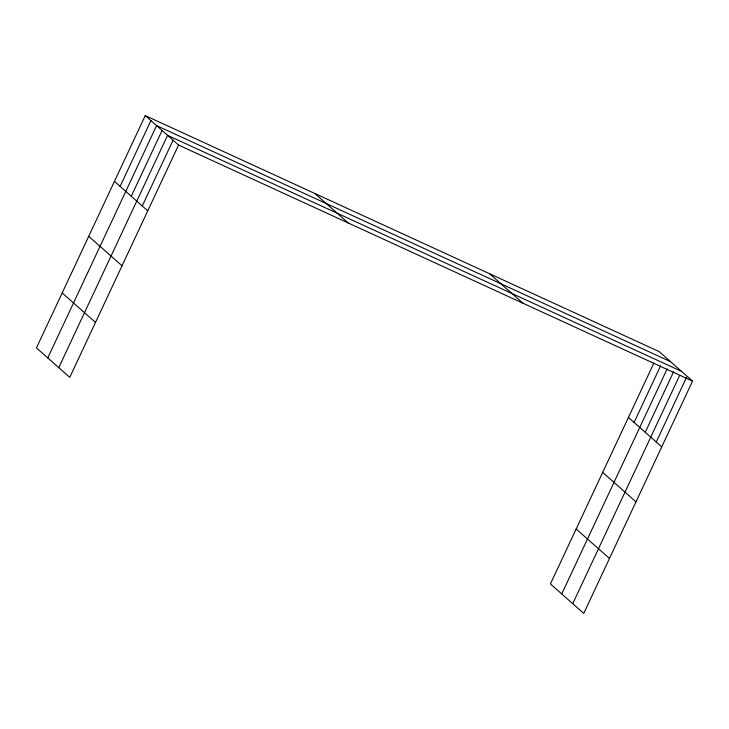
<?xml version="1.0" encoding="UTF-8"?>
<svg xmlns="http://www.w3.org/2000/svg" width="729" height="729" viewBox="0 0 729 729"><rect width="100%" height="100%" fill="white"/><g stroke="black" fill="none" stroke-linecap="round" stroke-linejoin="round"><path stroke-width="1.09" d="M145.262 115.601L36.45 347.888L69.765 377.349L178.578 145.062L145.262 115.601L659.235 351.651L692.55 381.112L583.738 613.399L550.422 583.938L653.94 362.96M120.112 186.387L150.921 120.613M47.777 357.903L156.589 125.616L670.562 361.666M131.275 196.256L162.084 130.482M58.767 367.626L167.579 135.339L681.56 371.389M142.264 205.979L173.074 140.196M634.093 422.437L660.565 365.912M561.749 593.953L667.19 368.865M645.247 432.306L673.651 371.672M572.748 603.676L679.628 375.499M656.246 442.029L686.572 377.276M178.578 145.062L692.55 381.112M489.624 273.758L522.939 303.218M628.425 417.425L661.741 446.886M314.873 193.495L348.189 222.956M602.683 472.374L635.998 501.834M576.165 528.99L609.48 558.45M114.453 181.375L147.759 210.836M88.71 236.324L122.025 265.784M62.193 292.94L95.499 322.4"/></g></svg>
